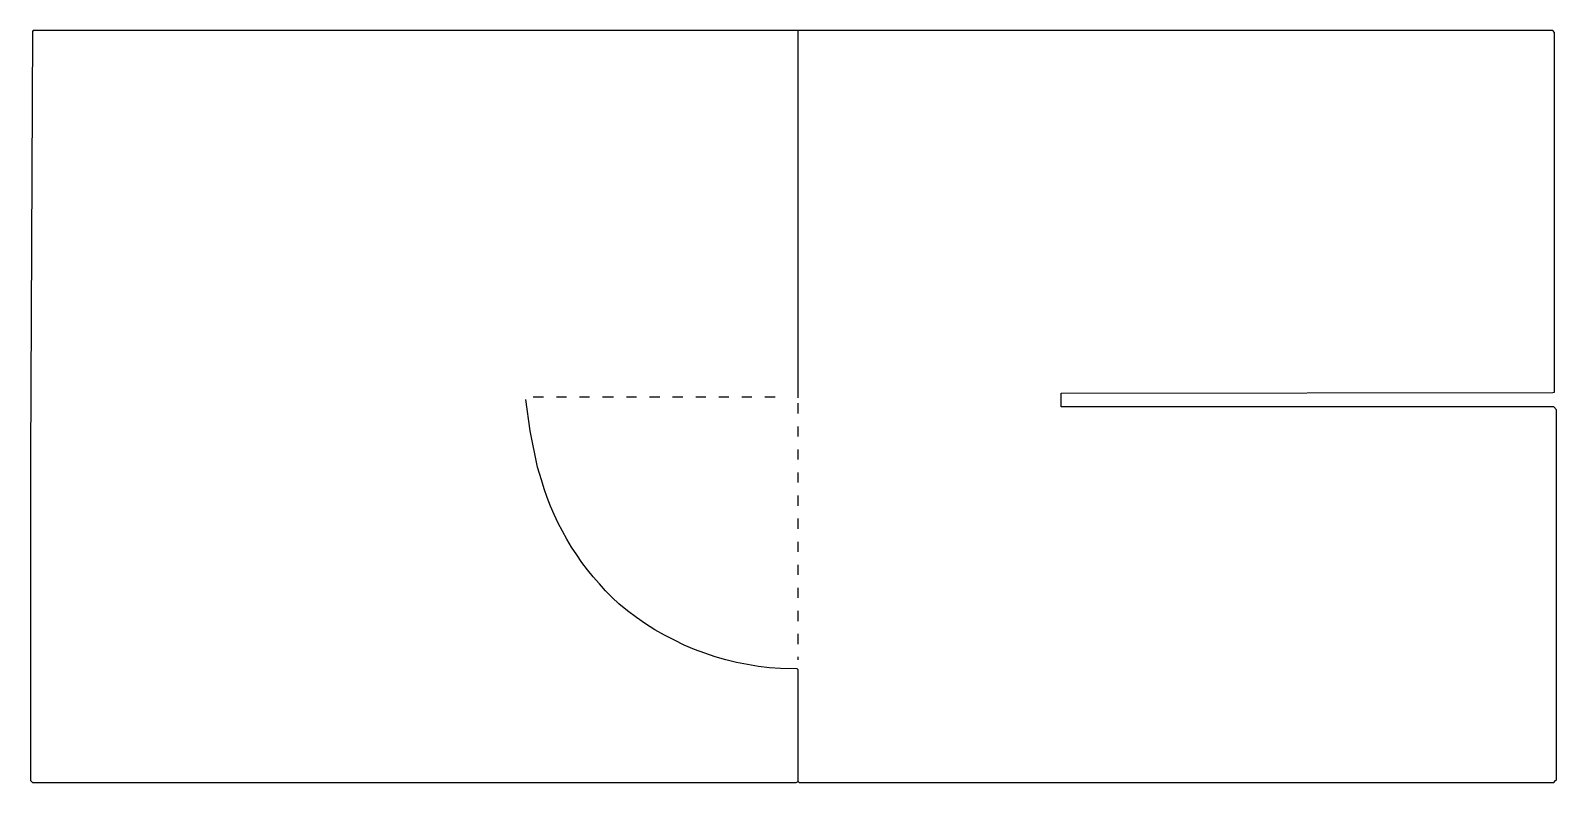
# Model space of a CAD drawing. Extents: x 85 to 1739, y 43 to 858.
import ezdxf

# ---------------------------------------------------------------- set-up
doc = ezdxf.new("R2010")
doc.units = 0
doc.layers.get('0').update_dxf_attribs({"linetype": 'CONTINUOUS'})

msp = doc.modelspace()

# ---------------------------------------------------------------- linework, layer by layer
at = {"color": 250, "linetype": 'CONTINUOUS'}
msp.add_lwpolyline([(917, 44), (918, 43), (1736, 43), (1738, 45), (1739, 46), (1739, 447), (1736, 450), (1202, 450), (1202, 465), (1735.1, 465.7), (1737, 466), (1737, 856), (1735, 858), (88, 858), (87, 857), (85, 395), (85, 45), (87, 43), (915, 43), (917, 44), (917, 165), (916, 166), (898.024862, 166.472376, -0.163637), (722.788235, 236.752941, -0.137131), (638.7, 370.9), (634.7, 384.9), (626.42, 424.06), (622, 458)], format="xyb", dxfattribs=at)
for points in [[(917, 460), (917, 858)], [(630, 461), (641, 461)], [(655, 461), (666, 461)], [(680, 461), (691, 461)], [(705, 461), (717, 461)], [(731, 461), (742, 461)], [(756, 461), (767, 461)], [(781, 461), (792, 461)], [(806, 461), (817, 461)], [(831, 461), (842, 461)], [(856, 461), (867, 461)], [(881, 461), (892, 461)], [(917, 443), (917, 454)], [(917, 418), (917, 429)], [(917, 393), (917, 404)], [(917, 368), (917, 379)], [(917, 343), (917, 354)], [(917, 318), (917, 329)], [(917, 293), (917, 304)], [(917, 268), (917, 279)], [(917, 243), (917, 254)], [(917, 218), (917, 229)], [(917, 193), (917, 204)], [(917, 176), (917, 179)]]:
    msp.add_lwpolyline(points, dxfattribs=at)

doc.saveas('drawing.dxf')
